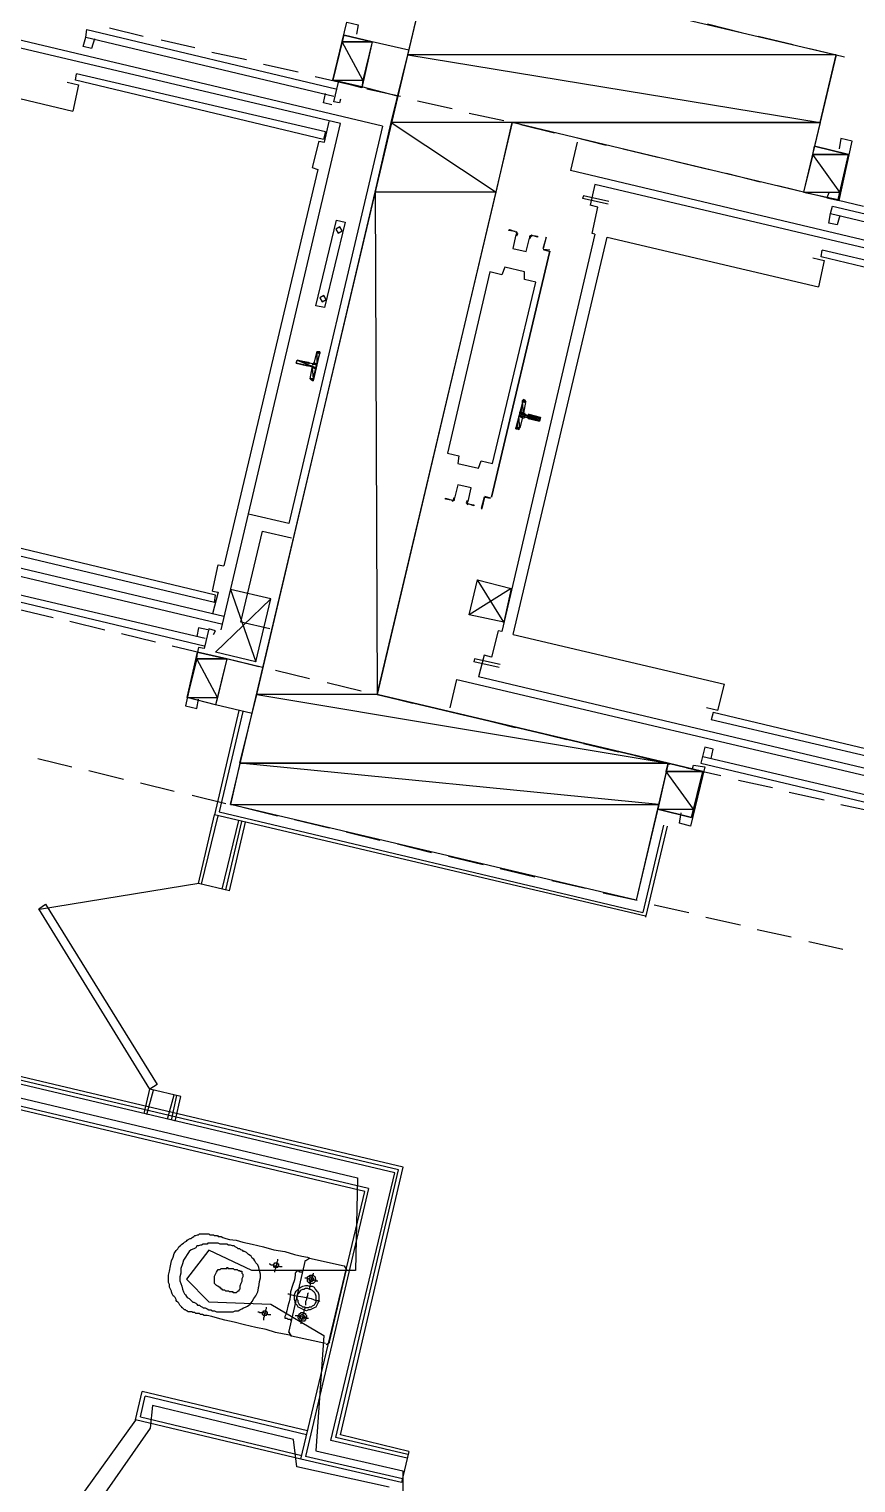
# Model space of a CAD drawing. Header units: feet. Extents: x -84 to 198, y -22 to 181.
# Drawn here: x 53.13 to 64.87, y 44.31 to 64.94 of the extents above; entities that cross this region are included whole.
import ezdxf

# ---------------------------------------------------------------- set-up
doc = ezdxf.new("R2010")
doc.units = ezdxf.units.FT
for name, color, linetype in [('A-AREA-COMUN', 252, 'CONTINUOUS'), ('A-AREA-UNIDAD', 30, 'CONTINUOUS'), ('A-LINEA', 7, 'CONTINUOUS'), ('A-LINEA-FINA', 9, 'CONTINUOUS'), ('A-MURO-CONCRETO', 8, 'CONTINUOUS')]:
    doc.layers.add(name, color=color, linetype=linetype)

msp = doc.modelspace()

# ---------------------------------------------------------------- linework, layer by layer
at = {"layer": 'A-AREA-COMUN'}
msp.add_lwpolyline([(28.768, 55.52), (57.792, 48.64), (57.76, 47.3244), (56.288, 47.3244), (55.68, 47.6089), (55.36, 47.2), (55.68, 46.88), (56.56, 46.8444), (57.312, 46.4), (57.2, 44.7644), (58.432, 44.48), (58.432, 43.3244)], dxfattribs=at)
at = {"layer": 'A-AREA-UNIDAD'}
msp.add_lwpolyline([(58.24, 44.2489), (56.928, 44.5333), (56.88, 44.9244), (54.88, 45.4044), (54.848, 45.0844), (53.952, 43.8044)], dxfattribs=at)
at = {"layer": 'A-LINEA'}
for p, q in [((58.1467, 63.5644), (50.2267, 65.4444)), ((57.5467, 63.6044), (50.5733, 65.2444)), ((62.76, 65.0178), (63.24, 64.8978)), ((53.9333, 64.8311), (57.4533, 63.9911)), ((53.9467, 64.9378), (57.48, 64.0978)), ((54.0533, 64.8044), (54.0133, 64.6711)), ((54.2667, 64.9644), (54.7467, 64.8444)), ((57.44, 64.2178), (57.6, 64.8578)), ((58, 64.7644), (57.6, 64.8578)), ((63.48, 64.8444), (63.9733, 64.7244)), ((55, 64.7911), (55.48, 64.6844)), ((55.72, 64.6178), (56.2133, 64.5111)), ((58, 64.7644), (57.8533, 64.1111)), ((58.52, 64.6444), (58, 64.7644)), ((64.2133, 64.6711), (64.7067, 64.5511)), ((50.7467, 64.4978), (53.7467, 63.7778)), ((56.4533, 64.4444), (56.9467, 64.3378)), ((53.7867, 64.2178), (53.8, 64.3111)), ((57.3067, 63.3778), (53.7867, 64.2178)), ((57.3333, 63.4844), (53.8, 64.3111)), ((57.1867, 64.2711), (57.6667, 64.1644)), ((57.8533, 64.1244), (57.44, 64.2178)), ((58.36, 63.9911), (57.8533, 64.1244)), ((57.92, 64.0978), (58.4, 63.9911)), ((58.64, 63.9244), (59.1333, 63.8178)), ((55.8533, 56.4178), (57.5467, 63.6044)), ((58.1467, 63.5644), (56.8133, 57.9244)), ((57.32, 63.3378), (57.3867, 63.6311)), ((59.3733, 63.7511), (59.8667, 63.6444)), ((60.1067, 63.5911), (60.5867, 63.4711)), ((57.3333, 63.4844), (57.3067, 63.3778)), ((60.84, 63.4178), (61.32, 63.2978)), ((57.24, 63.3511), (57.32, 63.3378)), ((60.9067, 63.3378), (60.8133, 62.9378)), ((61.56, 63.2444), (62.0533, 63.1244)), ((64.6133, 62.5244), (64.76, 63.1644)), ((57.2267, 62.9511), (55.8933, 57.3244)), ((62.2933, 63.0711), (62.7867, 62.9511)), ((68.7333, 61.0578), (60.8133, 62.9378)), ((61.16, 62.7378), (61.0933, 62.4444)), ((68.1333, 61.0978), (61.16, 62.7378)), ((63.0267, 62.8978), (63.5067, 62.7778)), ((61.3467, 62.4578), (60.9867, 62.5378)), ((63.76, 62.7244), (64.24, 62.6044)), ((64.48, 62.5511), (64.9733, 62.4311)), ((64.5333, 62.4311), (68.0667, 61.5911)), ((64.5067, 62.3244), (68.04, 61.4978)), ((64.64, 62.2978), (64.6, 62.1644)), ((61.16, 62.0311), (59.84, 56.3911)), ((60, 56.3511), (61.3333, 61.9911)), ((61.3333, 61.9911), (64.3333, 61.2844)), ((60.52, 61.7911), (59.6933, 58.2978)), ((59.6933, 58.2978), (60.52, 61.7911)), ((60.52, 61.8044), (60.4267, 61.8178)), ((60.4267, 61.8178), (60.5067, 61.7911)), ((60.44, 61.8178), (60.44, 61.8178)), ((60.44, 61.8178), (60.44, 61.8178)), ((60.5067, 61.7911), (60.5067, 61.7911)), ((64.3733, 61.7111), (64.3867, 61.8044)), ((67.8933, 60.8711), (64.3733, 61.7111)), ((67.92, 60.9778), (64.3867, 61.8044)), ((57.1733, 60.2044), (57.2133, 60.3511)), ((57.2379, 60.3639), (57.2142, 60.3504)), ((57.08, 60.1644), (57.08, 60.1644)), ((57.12, 59.9778), (57.1467, 60.1378)), ((57.1336, 59.9744), (57.1487, 59.9516)), ((60.1733, 59.6444), (60.1467, 59.4978)), ((60.1864, 59.6479), (60.1713, 59.6706)), ((60.1733, 59.4711), (60.2133, 59.4578)), ((60.0687, 59.2583), (60.0924, 59.2718)), ((60.1333, 59.4311), (60.0933, 59.2844)), ((48.6133, 58.2178), (55.88, 56.4978)), ((55.8933, 56.6044), (48.92, 58.2578)), ((59.68, 58.2844), (59.6, 58.3111)), ((59.6, 58.2978), (59.6, 58.2978)), ((59.68, 58.2978), (59.68, 58.2978)), ((59.68, 58.2978), (59.68, 58.2978)), ((56.8133, 57.9244), (56.24, 58.0578)), ((55.76, 56.8044), (52.2267, 57.6444)), ((55.7733, 56.9111), (52.2533, 57.7511)), ((55.7333, 56.9644), (55.8133, 57.3378)), ((55.8133, 57.3378), (55.8933, 57.3244)), ((52.08, 57.0311), (55.6133, 56.1911)), ((52.1067, 57.1244), (55.6267, 56.2978)), ((55.7333, 56.9644), (55.8133, 56.9511)), ((56.56, 56.8578), (55.9867, 56.9911)), ((59.8667, 56.5244), (59.4933, 57.1244)), ((55.8133, 56.9511), (55.7333, 56.6444)), ((55.76, 56.8044), (55.7733, 56.9111)), ((56.3467, 55.9644), (56.56, 56.8578)), ((52.9733, 56.7111), (53.4667, 56.5911)), ((53.7067, 56.5378), (54.2, 56.4178)), ((54.44, 56.3644), (54.92, 56.2444)), ((59.7867, 56.4044), (59.6933, 56.0311)), ((59.84, 56.3911), (59.7867, 56.4044)), ((60, 56.3511), (63, 55.6444)), ((55.16, 56.1911), (55.6533, 56.0711)), ((55.3733, 55.4578), (55.52, 56.0978)), ((55.9333, 56.0044), (55.52, 56.0978)), ((55.9333, 56.0044), (55.7733, 55.3511)), ((55.8933, 56.0178), (56.3867, 55.8978)), ((56.44, 55.8844), (55.9333, 56.0044)), ((59.4533, 56.0044), (59.44, 55.9644)), ((59.8, 55.8844), (59.44, 55.9644)), ((59.8133, 55.9244), (59.4533, 56.0044)), ((58.44, 48.7911), (29.12, 55.7244)), ((56.6267, 55.8444), (57.1067, 55.7244)), ((66.48, 54.0978), (59.5067, 55.7511)), ((58.32, 48.7111), (28.9867, 55.6444)), ((58.3733, 48.7511), (29.0533, 55.6844)), ((57.36, 55.6711), (57.84, 55.5511)), ((59.1067, 55.3111), (59.2, 55.7111)), ((59.2, 55.7111), (66.4667, 54.0044)), ((62.9067, 55.2711), (63, 55.6444)), ((57.8933, 48.4444), (28.56, 55.3911)), ((57.9467, 48.4844), (28.6267, 55.4311)), ((55.7733, 55.3511), (55.3733, 55.4578)), ((56.2933, 55.2311), (55.7733, 55.3511)), ((58.08, 55.4978), (58.5733, 55.3778)), ((58.8133, 55.3244), (59.3067, 55.2044)), ((62.9067, 55.2711), (62.7467, 55.3111)), ((56.1067, 55.2711), (55.76, 53.7911)), ((59.5467, 55.1511), (60.0267, 55.0311)), ((62.84, 55.2444), (62.8133, 55.1378)), ((66.3467, 54.3111), (62.8133, 55.1378)), ((66.36, 54.4044), (62.84, 55.2444)), ((60.28, 54.9778), (60.76, 54.8578)), ((61, 54.8044), (61.4933, 54.6844)), ((62.8133, 54.5911), (62.84, 54.7244)), ((53.2533, 54.5911), (53.7333, 54.4711)), ((61.7333, 54.6311), (62.2267, 54.5111)), ((62.6667, 54.5244), (66.2, 53.6844)), ((62.6933, 54.6178), (66.2133, 53.7911)), ((53.9733, 54.4178), (54.4667, 54.2978)), ((62.4667, 54.4578), (62.9467, 54.3511)), ((62.5333, 53.7511), (62.6933, 54.4044)), ((63.2, 54.2844), (63.68, 54.1778)), ((54.7067, 54.2444), (55.1867, 54.1244)), ((55.44, 54.0711), (55.92, 53.9511)), ((63.92, 54.1111), (64.4133, 54.0044)), ((56.16, 53.8978), (56.6533, 53.7778)), ((64.6533, 53.9378), (65.1467, 53.8311)), ((55.5333, 52.8178), (55.76, 53.7911)), ((55.5733, 52.8044), (55.8133, 53.7778)), ((61.88, 52.3511), (55.76, 53.7911)), ((55.8667, 52.7378), (56.1067, 53.7111)), ((55.92, 52.7244), (56.1467, 53.6978)), ((55.9733, 52.7111), (56.2, 53.6844)), ((56.8933, 53.7244), (57.3867, 53.6044)), ((57.6267, 53.5511), (58.1067, 53.4311)), ((62.1333, 53.6444), (61.84, 52.4044)), ((62.1867, 53.6311), (61.88, 52.3378)), ((58.36, 53.3778), (58.84, 53.2578)), ((59.08, 53.2044), (59.5733, 53.0844)), ((59.8133, 53.0311), (60.3067, 52.9111)), ((60.5467, 52.8578), (61.0267, 52.7511)), ((55.5389, 52.817), (53.2764, 52.4473)), ((55.9733, 52.7111), (55.5333, 52.8178)), ((61.28, 52.6844), (61.76, 52.5778)), ((62, 52.5111), (62.4933, 52.4044)), ((62.7333, 52.3378), (63.2267, 52.2311)), ((63.4667, 52.1644), (63.9467, 52.0578)), ((64.2, 51.9911), (64.68, 51.8844)), ((54.76, 49.5511), (54.84, 49.8978)), ((54.8, 49.5378), (54.8933, 49.8844)), ((55.28, 49.7911), (54.84, 49.8978)), ((55.0933, 49.4711), (55.1867, 49.8178)), ((55.1467, 49.4578), (55.2267, 49.8044)), ((55.2, 49.4444), (55.28, 49.7911)), ((57.4133, 44.9111), (58.32, 48.7111)), ((57.48, 44.9511), (58.3733, 48.7511)), ((57.5467, 44.9911), (58.44, 48.7911)), ((56.9867, 44.6444), (57.8933, 48.4444)), ((57.9467, 48.4844), (57.0533, 44.6844)), ((56.8133, 46.4444), (57.0533, 47.4711)), ((57.1107, 47.4965), (57.0546, 47.4619)), ((57.1067, 47.4978), (57.6, 47.3911)), ((57.6267, 47.3378), (57.3867, 46.3111)), ((57.6387, 47.3337), (57.6041, 47.3899)), ((56.8146, 46.4485), (56.8493, 46.3924)), ((57.3333, 46.2844), (56.8533, 46.3911)), ((57.3426, 46.2724), (57.3987, 46.307)), ((54.64, 45.2044), (54.7333, 45.6044)), ((54.7067, 45.2444), (54.7733, 45.5378)), ((57.08, 45.0444), (54.7333, 45.6044)), ((57.0667, 44.9911), (54.7733, 45.5378)), ((53.3751, 43.4402), (54.6439, 45.1988)), ((56.9867, 44.6444), (54.64, 45.2044)), ((54.7067, 45.2444), (57, 44.6978)), ((58.52, 44.7511), (57.5467, 44.9911)), ((58.4933, 44.6578), (57.4133, 44.9111)), ((58.5067, 44.7111), (57.48, 44.9511)), ((58.4133, 44.3111), (56.9867, 44.6444)), ((58.4267, 44.3644), (57.0533, 44.6844)), ((58.52, 44.7511), (58.4133, 44.3111))]:
    msp.add_line(p, q, dxfattribs=at)
for points in [[(62.2, 54.5244), (61.7467, 52.5778), (55.9867, 53.9378), (58.8267, 65.9378), (64.5867, 64.5778), (64.12, 62.6311), (59.9867, 63.6178), (58.0667, 55.4978), (62.2, 54.5244)], [(57.5467, 63.9511), (57.5333, 63.8978), (57.4533, 63.9111), (57.52, 64.1911), (57.44, 64.2178), (57.64, 65.0444), (57.8, 65.0044), (57.7733, 64.8711)], [(54.0133, 64.6711), (53.8933, 64.6978), (53.9333, 64.8311), (53.9467, 64.9378)], [(53.6667, 64.1911), (53.8267, 64.1511), (53.7467, 63.7778)], [(57.4267, 63.8711), (57.3067, 63.8978), (57.3333, 64.0311)], [(64.48, 62.6178), (64.4533, 62.5511), (64.6267, 62.5111), (64.8133, 63.3511), (64.6533, 63.3911), (64.6267, 63.2444)], [(57.24, 63.3511), (57.1467, 62.9778), (57.2267, 62.9511)], [(64.76, 63.1644), (64.28, 63.2844), (64.12, 62.6311), (64.6133, 62.5244)], [(61.36, 62.4978), (61, 62.5778), (60.9867, 62.5378)], [(61.16, 62.0311), (61.12, 62.0444), (61.2, 62.4178), (61.0933, 62.4444)], [(64.6, 62.1644), (64.48, 62.1911), (64.5067, 62.3244), (64.5333, 62.4311)], [(57.4933, 62.2311), (57.6133, 62.2044), (57.32, 60.9911), (57.2, 61.0178), (57.4933, 62.2311)], [(57.5374, 62.1365), (57.4813, 62.1019), (57.5159, 62.0457), (57.5721, 62.0804), (57.5374, 62.1365)], [(60.0267, 62.0711), (59.9333, 62.0844), (59.9467, 62.0978), (60.0267, 62.0711)], [(60.0397, 62.0235), (59.9942, 61.8309), (60.1869, 61.7853), (60.2325, 61.9779)], [(60.0397, 62.0235), (59.9942, 61.8309), (60.1869, 61.7853), (60.2325, 61.9779)], [(60.044, 62.0208), (60.0531, 62.0409), (60.0381, 62.0572)], [(60.051, 62.0095), (60.0663, 62.043), (60.0413, 62.0701)], [(60.2673, 62.017), (60.2329, 62.0039), (60.2315, 61.9671)], [(60.2644, 62.004), (60.2438, 61.9961), (60.2429, 61.9741)], [(60.2533, 62.0178), (60.3467, 62.0044), (60.3467, 61.9911), (60.2533, 62.0178)], [(60.4267, 61.8311), (60.4667, 61.9778), (60.4667, 61.9911), (60.4267, 61.8311)], [(59.6667, 61.4978), (59.0667, 58.9244), (59.2267, 58.8844), (59.2133, 58.7778), (59.5067, 58.7111), (59.5467, 58.8178), (59.7067, 58.7778), (60.32, 61.3511), (60.16, 61.3911), (60.16, 61.4978), (59.88, 61.5644), (59.84, 61.4578), (59.6667, 61.4978)], [(64.2533, 61.6978), (64.4133, 61.6578), (64.3333, 61.2844)], [(57.3107, 61.1632), (57.2546, 61.1285), (57.2893, 61.0724), (57.3454, 61.107), (57.3107, 61.1632)], [(57.24, 60.3644), (57.2533, 60.3644), (57.16, 59.9511), (57.1467, 59.9644)], [(57.08, 60.1644), (56.92, 60.2044), (56.9333, 60.2444), (57.0933, 60.2178), (57.0933, 60.2044)], [(57.1333, 60.1644), (57.0933, 60.1644), (57.0933, 60.1644)], [(57.1467, 60.1911), (57.1067, 60.2044), (57.1067, 60.2044)], [(57.1595, 60.1265), (57.157, 60.1416), (57.1446, 60.1506)], [(57.1487, 60.1783), (57.1638, 60.1808), (57.1728, 60.1932)], [(60.0667, 59.2711), (60.04, 59.2711), (60.1467, 59.6844), (60.16, 59.6711)], [(60.16, 59.4444), (60.2, 59.4311), (60.2, 59.4311)], [(60.1605, 59.4957), (60.163, 59.4806), (60.1754, 59.4716)], [(60.2267, 59.4711), (60.3867, 59.4311), (60.3733, 59.3778), (60.2133, 59.4178)], [(60.2267, 59.4711), (60.2133, 59.4711), (60.2133, 59.4711)], [(60.1713, 59.4306), (60.1562, 59.4281), (60.1472, 59.4157)], [(59.3603, 58.2387), (59.4058, 58.4313), (59.2131, 58.4769), (59.1675, 58.2843)], [(59.3603, 58.2387), (59.4058, 58.4313), (59.2131, 58.4769), (59.1675, 58.2843)], [(59.12, 58.2578), (59.04, 58.2711), (59.04, 58.2844), (59.1333, 58.2578)], [(59.1327, 58.2453), (59.1671, 58.2583), (59.1685, 58.2951)], [(59.1356, 58.2583), (59.1562, 58.2661), (59.1571, 58.2882)], [(59.349, 58.2527), (59.3337, 58.2192), (59.3587, 58.1921)], [(59.356, 58.2414), (59.3469, 58.2213), (59.3619, 58.205)], [(59.36, 58.2044), (59.44, 58.1911), (59.44, 58.1778), (59.36, 58.2044)], [(59.5867, 58.2978), (59.5467, 58.1378), (59.56, 58.1378), (59.6, 58.2978), (59.68, 58.2844)], [(56.5467, 56.4311), (56.1333, 56.5244), (56.44, 57.8178), (56.8533, 57.7244)], [(55.9867, 56.9911), (56.3467, 55.9644), (55.7733, 56.0978), (56.56, 56.8578)], [(59.9733, 57.0044), (59.3733, 56.6311), (59.4933, 57.1244), (59.9733, 57.0044), (59.8667, 56.5244), (59.3733, 56.6311)], [(55.7467, 56.3511), (55.7733, 56.4044), (55.68, 56.4311), (55.6133, 56.1511), (55.5333, 56.1644), (55.3467, 55.3378), (55.5067, 55.2978), (55.5333, 55.4311)], [(55.6667, 56.4178), (55.5333, 56.4444), (55.5067, 56.3244)], [(59.6933, 56.0311), (59.5867, 56.0578), (59.5067, 55.7511)], [(56.16, 55.2578), (55.8267, 53.8311), (61.84, 52.4044)], [(62.84, 54.7244), (62.72, 54.7511), (62.6667, 54.5244)], [(62.6933, 54.4044), (62.2, 54.5244), (62.0533, 53.8711), (62.5333, 53.7511)], [(62.5467, 54.4444), (62.56, 54.4978), (62.72, 54.4711), (62.52, 53.6311), (62.36, 53.6711), (62.3867, 53.8178)], [(54.84, 49.8978), (53.2667, 52.4578), (53.36, 52.5244), (54.9467, 49.9644), (54.84, 49.8978)], [(56.8533, 46.3911), (56.8267, 46.4044), (56.7467, 46.4178), (56.6267, 46.4444), (56.4933, 46.4844), (56.3467, 46.5111), (56.1867, 46.5511), (56.04, 46.5911), (55.9067, 46.6178), (55.8, 46.6444), (55.72, 46.6711), (55.6533, 46.6844), (55.6133, 46.6844), (55.5867, 46.6978), (55.5733, 46.6978), (55.56, 46.6978), (55.5467, 46.7111), (55.5333, 46.7111), (55.52, 46.7111), (55.5067, 46.7111), (55.4933, 46.7111), (55.48, 46.7244), (55.4667, 46.7244), (55.4533, 46.7244), (55.44, 46.7378), (55.4267, 46.7378), (55.4133, 46.7378), (55.3867, 46.7378), (55.3733, 46.7511), (55.36, 46.7511), (55.3467, 46.7644), (55.3333, 46.7644), (55.32, 46.7778), (55.3067, 46.7911), (55.2933, 46.7911), (55.2933, 46.8044), (55.28, 46.8178), (55.2667, 46.8311), (55.2533, 46.8578), (55.24, 46.8711), (55.2267, 46.8844), (55.2133, 46.8978), (55.2133, 46.9111), (55.2, 46.9378), (55.1867, 46.9511), (55.1733, 46.9644), (55.16, 46.9911), (55.1467, 47.0178), (55.1467, 47.0311), (55.1333, 47.0578), (55.12, 47.0844), (55.12, 47.1244), (55.1067, 47.1511), (55.1067, 47.2044), (55.1067, 47.2578), (55.12, 47.3111), (55.1333, 47.3911), (55.1467, 47.4578), (55.1733, 47.5111), (55.1867, 47.5644), (55.2133, 47.6044), (55.24, 47.6311), (55.2533, 47.6578), (55.28, 47.6844), (55.2933, 47.6978), (55.32, 47.7111), (55.3333, 47.7244), (55.36, 47.7378), (55.3733, 47.7511), (55.3867, 47.7644), (55.4133, 47.7778), (55.4267, 47.7778), (55.44, 47.7911), (55.4667, 47.8044), (55.48, 47.8178), (55.4933, 47.8178), (55.52, 47.8311), (55.5333, 47.8311), (55.5467, 47.8444), (55.56, 47.8444), (55.5733, 47.8444), (55.6, 47.8444), (55.6133, 47.8444), (55.6267, 47.8444), (55.64, 47.8444), (55.6533, 47.8444), (55.6667, 47.8444), (55.68, 47.8444), (55.6933, 47.8311), (55.72, 47.8311), (55.7333, 47.8311), (55.7467, 47.8311), (55.76, 47.8178), (55.7733, 47.8178), (55.7867, 47.8178), (55.8, 47.8178), (55.8133, 47.8044), (55.8267, 47.8044), (55.8533, 47.8044), (55.88, 47.7911), (55.92, 47.7778), (55.9733, 47.7644), (56.0667, 47.7511), (56.16, 47.7244), (56.2933, 47.6978), (56.4533, 47.6578), (56.6, 47.6178), (56.76, 47.5911), (56.8933, 47.5511), (57, 47.5244), (57.08, 47.5111), (57.1067, 47.4978)], [(56.3867, 47.0844), (56.4, 47.1644), (56.4133, 47.2178), (56.4133, 47.2711), (56.4, 47.3244), (56.3867, 47.3644), (56.3733, 47.4044), (56.3467, 47.4311), (56.3333, 47.4578), (56.32, 47.4844), (56.2933, 47.4978), (56.28, 47.5244), (56.2667, 47.5378), (56.24, 47.5511), (56.2267, 47.5644), (56.2133, 47.5778), (56.1867, 47.5911), (56.1733, 47.5911), (56.16, 47.6044), (56.1333, 47.6178), (56.12, 47.6311), (56.0933, 47.6311), (56.08, 47.6444), (56.0533, 47.6578), (56.04, 47.6711), (56.0133, 47.6711), (55.9867, 47.6844), (55.96, 47.6844), (55.9333, 47.6978), (55.8933, 47.6978), (55.8667, 47.6978), (55.84, 47.6978), (55.8133, 47.7111), (55.8, 47.7111), (55.7733, 47.7111), (55.7467, 47.7111), (55.7333, 47.7111), (55.7067, 47.7111), (55.6933, 47.7111), (55.6667, 47.7111), (55.6533, 47.6978), (55.6267, 47.6978), (55.6133, 47.6978), (55.6, 47.6978), (55.5733, 47.6844), (55.56, 47.6844), (55.5333, 47.6711), (55.5067, 47.6711), (55.4933, 47.6444), (55.4667, 47.6311), (55.4267, 47.6178), (55.4, 47.5911), (55.3733, 47.5511), (55.3467, 47.5111), (55.32, 47.4711), (55.3067, 47.4178), (55.28, 47.3511), (55.28, 47.2844), (55.2667, 47.2311), (55.2667, 47.1778), (55.28, 47.1378), (55.2933, 47.0978), (55.3067, 47.0578), (55.32, 47.0178), (55.3333, 46.9911), (55.3467, 46.9778), (55.36, 46.9511), (55.3733, 46.9378), (55.4, 46.9244), (55.4133, 46.9111), (55.4267, 46.8978), (55.44, 46.8844), (55.4533, 46.8711), (55.4667, 46.8711), (55.4933, 46.8578), (55.5067, 46.8444), (55.52, 46.8311), (55.5467, 46.8311), (55.56, 46.8178), (55.5867, 46.8044), (55.6, 46.7911), (55.6267, 46.7911), (55.6533, 46.7778), (55.68, 46.7644), (55.7067, 46.7644), (55.7333, 46.7511), (55.76, 46.7511), (55.7867, 46.7378), (55.8133, 46.7378), (55.84, 46.7378), (55.8667, 46.7378), (55.88, 46.7378), (55.9067, 46.7378), (55.9333, 46.7378), (55.9467, 46.7378), (55.9733, 46.7378), (55.9867, 46.7378), (56.0133, 46.7378), (56.0267, 46.7378), (56.0533, 46.7511), (56.08, 46.7511), (56.0933, 46.7511), (56.12, 46.7644), (56.1467, 46.7778), (56.1733, 46.7911), (56.2, 46.8044), (56.2267, 46.8178), (56.2667, 46.8444), (56.2933, 46.8844), (56.32, 46.9244), (56.3467, 46.9644), (56.3733, 47.0178), (56.3867, 47.0978)], [(56.6533, 47.4844), (56.6533, 47.4711), (56.6533, 47.4578), (56.64, 47.4311), (56.64, 47.4044), (56.6267, 47.3778), (56.6267, 47.3511), (56.6133, 47.3244), (56.6133, 47.2978)], [(56.1067, 47.0444), (56.1067, 47.0311), (56.0933, 47.0311), (56.08, 47.0178), (56.0667, 47.0044), (56.0533, 47.0044), (56.04, 47.0044), (56.0267, 47.0044), (56.0267, 47.0178), (56.0133, 47.0178), (56, 47.0178), (55.9867, 47.0178), (55.9733, 47.0178), (55.96, 47.0311), (55.9467, 47.0311), (55.9333, 47.0311), (55.92, 47.0311), (55.9067, 47.0444), (55.8933, 47.0444), (55.88, 47.0444), (55.8667, 47.0578), (55.8533, 47.0578), (55.8533, 47.0711), (55.84, 47.0711), (55.84, 47.0844), (55.8267, 47.0844), (55.8133, 47.0978), (55.8, 47.0978), (55.7867, 47.1111), (55.7733, 47.1244), (55.76, 47.1378), (55.76, 47.1511), (55.76, 47.1778), (55.76, 47.2044), (55.76, 47.2444), (55.7733, 47.2711), (55.7867, 47.2978), (55.8, 47.3244), (55.8133, 47.3378), (55.8267, 47.3378), (55.84, 47.3378), (55.8533, 47.3511), (55.8667, 47.3511), (55.88, 47.3511), (55.8933, 47.3511), (55.9067, 47.3511), (55.92, 47.3511), (55.9333, 47.3511), (55.9333, 47.3644), (55.9467, 47.3644), (55.9467, 47.3511), (55.96, 47.3511), (55.9733, 47.3511), (55.9867, 47.3511), (56, 47.3511), (56.0133, 47.3511), (56.0267, 47.3511), (56.04, 47.3378), (56.0533, 47.3378), (56.0667, 47.3378), (56.08, 47.3378), (56.0933, 47.3244), (56.1067, 47.3244), (56.12, 47.3244), (56.12, 47.3111), (56.1333, 47.3111), (56.1467, 47.3111), (56.1467, 47.2978), (56.1467, 47.2844), (56.16, 47.2711), (56.16, 47.2578), (56.16, 47.2444), (56.16, 47.2311), (56.1467, 47.2044), (56.1467, 47.1644), (56.1333, 47.1378), (56.12, 47.0978), (56.12, 47.0711), (56.12, 47.0578), (56.1067, 47.0444)], [(56.5333, 47.4178), (56.5467, 47.4178), (56.56, 47.4044), (56.5867, 47.4044), (56.6133, 47.3911), (56.64, 47.3911), (56.68, 47.3778), (56.6933, 47.3778), (56.72, 47.3778)], [(56.6, 47.4044), (56.6, 47.4178), (56.6133, 47.4178), (56.6133, 47.4311), (56.6267, 47.4311), (56.64, 47.4311), (56.6533, 47.4311), (56.6533, 47.4178), (56.6667, 47.4178), (56.6667, 47.4044), (56.6667, 47.3911), (56.6667, 47.3778), (56.6533, 47.3644), (56.64, 47.3644), (56.6267, 47.3644), (56.6133, 47.3644), (56.6, 47.3778), (56.6, 47.3911), (56.6, 47.4044)], [(57.0133, 47.2978), (57, 47.2978), (56.9867, 47.2978), (56.9733, 47.2978), (56.96, 47.3111), (56.9467, 47.3111), (56.9333, 47.3111), (56.92, 47.3111), (56.92, 47.2978), (56.9067, 47.2844), (56.9067, 47.2578), (56.8933, 47.1911), (56.8667, 47.1111), (56.84, 47.0178), (56.8267, 46.9111), (56.8, 46.8178), (56.7867, 46.7511), (56.7733, 46.6978), (56.76, 46.6711), (56.76, 46.6578), (56.76, 46.6444), (56.7733, 46.6444), (56.7867, 46.6444), (56.8, 46.6311), (56.8133, 46.6311), (56.8267, 46.6311), (56.84, 46.6311), (56.84, 46.6178), (56.8533, 46.6178)], [(57.16, 47.2844), (57.16, 47.2711), (57.1467, 47.2578), (57.1467, 47.2311), (57.1333, 47.1911), (57.12, 47.1511), (57.12, 47.1244), (57.1067, 47.0844), (57.1067, 47.0711), (57.1067, 47.0578)], [(56.8933, 46.9778), (56.9067, 47.0044), (56.92, 47.0311), (56.9467, 47.0578), (56.96, 47.0711), (56.9867, 47.0844), (57.0133, 47.0978), (57.0533, 47.1111), (57.08, 47.1111), (57.1067, 47.0978), (57.1467, 47.0978), (57.1733, 47.0844), (57.1867, 47.0578), (57.2133, 47.0311), (57.2267, 47.0178), (57.24, 46.9778), (57.24, 46.9511), (57.24, 46.9244), (57.24, 46.8978), (57.2267, 46.8578), (57.2133, 46.8311), (57.2, 46.8044), (57.1733, 46.7911), (57.1467, 46.7778), (57.12, 46.7644), (57.0933, 46.7644), (57.0667, 46.7511), (57.0267, 46.7644), (57, 46.7778), (56.9733, 46.7911), (56.9467, 46.8044), (56.9333, 46.8311), (56.9067, 46.8578), (56.9067, 46.8844), (56.8933, 46.9111), (56.8933, 46.9378), (56.8933, 46.9778)], [(56.9333, 46.9644), (56.9467, 46.9911), (56.96, 47.0044), (56.9733, 47.0178), (56.9867, 47.0444), (57.0133, 47.0578), (57.0267, 47.0578), (57.0533, 47.0711), (57.08, 47.0711), (57.1067, 47.0578), (57.12, 47.0578), (57.1467, 47.0444), (57.16, 47.0311), (57.1733, 47.0178), (57.1867, 46.9911), (57.2, 46.9644), (57.2, 46.9511), (57.2, 46.9244), (57.2, 46.8978), (57.2, 46.8711), (57.1867, 46.8578), (57.1733, 46.8311), (57.1467, 46.8178), (57.1333, 46.8044), (57.1067, 46.8044), (57.0933, 46.7911), (57.0667, 46.7911), (57.04, 46.8044), (57.0133, 46.8044), (57, 46.8178), (56.9733, 46.8311), (56.96, 46.8444), (56.9467, 46.8711), (56.9467, 46.8978), (56.9333, 46.9111), (56.9333, 46.9378), (56.9333, 46.9644)], [(57.04, 47.2178), (57.0667, 47.2178), (57.0933, 47.2044), (57.12, 47.2044), (57.1467, 47.1911), (57.1733, 47.1911), (57.2, 47.1778), (57.2133, 47.1778), (57.2267, 47.1778)], [(57.08, 47.2178), (57.08, 47.2311), (57.0933, 47.2444), (57.1067, 47.2444), (57.12, 47.2578), (57.1333, 47.2578), (57.1467, 47.2578), (57.16, 47.2578), (57.1733, 47.2444), (57.1867, 47.2311), (57.1867, 47.2178), (57.1867, 47.2044), (57.2, 47.1911), (57.1867, 47.1778), (57.1867, 47.1644), (57.1733, 47.1511), (57.16, 47.1378), (57.1467, 47.1378), (57.1333, 47.1378), (57.12, 47.1378), (57.1067, 47.1378), (57.1067, 47.1511), (57.0933, 47.1511), (57.08, 47.1644), (57.08, 47.1778), (57.08, 47.1911), (57.08, 47.2044), (57.08, 47.2178)], [(57.1067, 47.2044), (57.1067, 47.2178), (57.12, 47.2178), (57.12, 47.2311), (57.1333, 47.2311), (57.1467, 47.2311), (57.1467, 47.2178), (57.16, 47.2178), (57.16, 47.2044), (57.16, 47.1911), (57.16, 47.1778), (57.1467, 47.1778), (57.1467, 47.1644), (57.1333, 47.1644), (57.12, 47.1644), (57.12, 47.1778), (57.1067, 47.1778), (57.1067, 47.1911), (57.1067, 47.2044)], [(56.8, 46.9911), (56.8133, 46.9911), (56.8533, 46.9778), (56.92, 46.9644), (56.9867, 46.9511), (57.0667, 46.9378), (57.1333, 46.9244), (57.2, 46.8978), (57.24, 46.8978), (57.2533, 46.8844)], [(57.0933, 47.0044), (57.08, 46.9911), (57.08, 46.9644), (57.0667, 46.9378), (57.0667, 46.9111), (57.0533, 46.8844), (57.0533, 46.8578), (57.0533, 46.8444), (57.0533, 46.8311)], [(56.3733, 46.7378), (56.3867, 46.7378), (56.4, 46.7244), (56.4267, 46.7244), (56.4533, 46.7244), (56.48, 46.7111), (56.52, 46.6978), (56.5333, 46.6978), (56.56, 46.6978)], [(56.44, 46.7244), (56.44, 46.7378), (56.4533, 46.7378), (56.4533, 46.7511), (56.4667, 46.7511), (56.48, 46.7511), (56.4933, 46.7511), (56.4933, 46.7378), (56.5067, 46.7378), (56.5067, 46.7244), (56.5067, 46.7111), (56.5067, 46.6978), (56.4933, 46.6844), (56.48, 46.6844), (56.4667, 46.6844), (56.4533, 46.6844), (56.44, 46.6978), (56.44, 46.7111), (56.44, 46.7244)], [(56.4933, 46.8044), (56.4933, 46.7911), (56.4933, 46.7778), (56.48, 46.7511), (56.48, 46.7244), (56.4667, 46.6978), (56.4667, 46.6711), (56.4533, 46.6444), (56.4533, 46.6311), (56.4533, 46.6178)], [(56.9067, 46.6844), (56.92, 46.6844), (56.9333, 46.6844), (56.96, 46.6711), (56.9867, 46.6711), (57.0133, 46.6578), (57.0533, 46.6578), (57.0667, 46.6444), (57.0933, 46.6444)], [(56.9467, 46.6711), (56.9467, 46.6844), (56.96, 46.6978), (56.9733, 46.7111), (56.9867, 46.7111), (56.9867, 46.7244), (57, 46.7244), (57.0133, 46.7244), (57.0267, 46.7244), (57.0267, 46.7111), (57.04, 46.7111), (57.0533, 46.7111), (57.0533, 46.6978), (57.0667, 46.6844), (57.0667, 46.6711), (57.0667, 46.6578), (57.0667, 46.6444), (57.0533, 46.6311), (57.0533, 46.6178), (57.04, 46.6178), (57.04, 46.6044), (57.0267, 46.6044), (57.0133, 46.6044), (57, 46.6044), (56.9867, 46.6044), (56.9733, 46.6178), (56.96, 46.6178), (56.96, 46.6311), (56.9467, 46.6444), (56.9467, 46.6578), (56.9467, 46.6711)], [(56.9733, 46.6711), (56.9733, 46.6844), (56.9867, 46.6844), (57, 46.6978), (57.0133, 46.6978), (57.0133, 46.6844), (57.0267, 46.6844), (57.04, 46.6711), (57.04, 46.6578), (57.04, 46.6444), (57.0267, 46.6444), (57.0267, 46.6311), (57.0133, 46.6311), (57, 46.6311), (56.9867, 46.6311), (56.9867, 46.6444), (56.9733, 46.6444), (56.9733, 46.6578), (56.9733, 46.6711)], [(57.04, 46.7911), (57.04, 46.7778), (57.0267, 46.7644), (57.0267, 46.7378), (57.0133, 46.6978), (57.0133, 46.6578), (57, 46.6311), (56.9867, 46.5911), (56.9867, 46.5778), (56.9867, 46.5644)]]:
    msp.add_lwpolyline(points, dxfattribs=at)
at = {"layer": 'A-LINEA-FINA'}
for p, q in [((57.2533, 60.3511), (57.2133, 60.3644)), ((57.2533, 60.3511), (57.2267, 60.3644)), ((57.2533, 60.3644), (57.24, 60.3644)), ((57.08, 60.1644), (56.92, 60.2044)), ((57.0933, 60.2044), (56.9333, 60.2444)), ((57.0933, 60.2044), (56.9333, 60.2444)), ((57.2, 60.1378), (57.1333, 60.1644)), ((57.2, 60.1244), (57.1467, 60.1378)), ((57.2133, 60.1778), (57.16, 60.1911)), ((57.16, 59.9644), (57.12, 59.9778)), ((57.16, 59.9644), (57.1333, 59.9778)), ((57.16, 59.9644), (57.1333, 59.9644)), ((57.16, 59.9511), (57.1333, 59.9644)), ((60.1333, 59.6711), (60.1733, 59.6578)), ((60.1333, 59.6711), (60.1733, 59.6711)), ((60.1467, 59.6844), (60.16, 59.6711)), ((60.08, 59.4444), (60.1333, 59.4311)), ((60.08, 59.4444), (60.1333, 59.4311)), ((60.0933, 59.4978), (60.16, 59.4711)), ((60.0933, 59.4978), (60.16, 59.4844)), ((60.0933, 59.4978), (60.1467, 59.4844)), ((60.0933, 59.4578), (60.1467, 59.4444)), ((60.2133, 59.4711), (60.3867, 59.4311)), ((60.2133, 59.4711), (60.3867, 59.4311)), ((60.2133, 59.4578), (60.3733, 59.4178)), ((60.04, 59.2844), (60.08, 59.2711)), ((60.04, 59.2711), (60.0667, 59.2711)), ((60.0533, 59.2844), (60.08, 59.2711)), ((60.2133, 59.4311), (60.3733, 59.3911)), ((60.2133, 59.4178), (60.3733, 59.3778))]:
    msp.add_line(p, q, dxfattribs=at)
for points in [[(57.2133, 60.3511), (57.2133, 60.1911), (57.1733, 60.2044), (57.2133, 60.3511)], [(57.2133, 60.3644), (57.2533, 60.3511), (57.2267, 60.3644), (57.2133, 60.3644)], [(57.2533, 60.3511), (57.2533, 60.3511), (57.2133, 60.3644), (57.2533, 60.3511)], [(57.2133, 60.3644), (57.2533, 60.3511), (57.2133, 60.3511), (57.2133, 60.3644), (57.2133, 60.3644)], [(57.2133, 60.3644), (57.2533, 60.3511), (57.2533, 60.3511), (57.2133, 60.3644), (57.2133, 60.3644)], [(57.2533, 60.3378), (57.2533, 60.3378), (57.2133, 60.3511), (57.2533, 60.3378)], [(57.2533, 60.3378), (57.2133, 60.3511), (57.2533, 60.3511), (57.2533, 60.3378), (57.2533, 60.3378)], [(57.2533, 60.3378), (57.2133, 60.3511), (57.2133, 60.1911), (57.2533, 60.3378)], [(57.2533, 60.3644), (57.24, 60.3644), (57.2267, 60.3644), (57.2533, 60.3644), (57.2533, 60.3644)], [(57.2267, 60.3644), (57.2533, 60.3511), (57.2533, 60.3511), (57.2267, 60.3644)], [(57.2533, 60.3511), (57.2533, 60.3511), (57.2267, 60.3644), (57.2533, 60.3511)], [(57.2533, 60.3511), (57.2267, 60.3644), (57.2533, 60.3644), (57.2533, 60.3511), (57.2533, 60.3511)], [(57.2267, 60.3644), (57.2533, 60.3511), (57.2533, 60.3511), (57.2267, 60.3644)], [(57.24, 60.3644), (57.2533, 60.3644), (57.2533, 60.3644), (57.24, 60.3644)], [(57.2533, 60.3644), (57.2533, 60.3644), (57.24, 60.3644), (57.2533, 60.3644)], [(56.9333, 60.2444), (57.2, 60.1378), (56.92, 60.2044), (56.9333, 60.2444), (56.9333, 60.2444)], [(56.92, 60.2044), (57.0933, 60.1644), (57.0933, 60.1644), (56.92, 60.2044)], [(57.0933, 60.1644), (57.0933, 60.1644), (56.92, 60.2044), (57.0933, 60.1644), (57.0933, 60.1644)], [(56.92, 60.2044), (57.0933, 60.1644), (57.0933, 60.1644), (56.92, 60.2044)], [(57.0933, 60.1644), (57.0933, 60.1644), (56.92, 60.2044), (57.0933, 60.1644), (57.0933, 60.1644)], [(56.92, 60.2044), (57.0933, 60.1644), (57.0933, 60.1644), (56.92, 60.2044)], [(57.0933, 60.1644), (57.0933, 60.1644), (56.92, 60.2044), (57.0933, 60.1644), (57.0933, 60.1644)], [(57.08, 60.1644), (57.08, 60.1644), (56.92, 60.2044), (57.08, 60.1644)], [(57.08, 60.1644), (56.92, 60.2044), (57.0933, 60.1644), (57.08, 60.1644), (57.08, 60.1644)], [(56.92, 60.2044), (57.08, 60.1644), (57.08, 60.1644), (56.92, 60.2044)], [(57.08, 60.1644), (57.08, 60.1644), (56.92, 60.2044), (57.08, 60.1644), (57.08, 60.1644)], [(56.92, 60.2044), (57.08, 60.1644), (57.08, 60.1644), (56.92, 60.2044)], [(57.08, 60.1644), (57.08, 60.1644), (56.92, 60.2044), (57.08, 60.1644)], [(56.92, 60.2044), (57.08, 60.1644), (57.08, 60.1644), (56.92, 60.2044), (56.92, 60.2044)], [(56.92, 60.2044), (57.08, 60.1644), (57.08, 60.1644), (56.92, 60.2044)], [(57.08, 60.1644), (57.08, 60.1644), (56.92, 60.2044), (57.08, 60.1644), (57.08, 60.1644)], [(56.92, 60.2044), (57.08, 60.1644), (57.08, 60.1644), (56.92, 60.2044)], [(57.08, 60.1644), (57.08, 60.1644), (56.92, 60.2044), (57.08, 60.1644), (57.08, 60.1644)], [(57.0933, 60.2044), (57.0933, 60.2044), (56.9333, 60.2444), (57.0933, 60.2044)], [(57.0933, 60.2044), (56.9333, 60.2444), (57.0933, 60.2178), (57.0933, 60.2044), (57.0933, 60.2044)], [(56.9333, 60.2444), (57.0933, 60.2044), (57.0933, 60.2044), (56.9333, 60.2444)], [(57.0933, 60.2044), (57.0933, 60.2044), (56.9333, 60.2444), (57.0933, 60.2044)], [(56.9333, 60.2444), (57.0933, 60.2044), (57.0933, 60.2044), (56.9333, 60.2444), (56.9333, 60.2444)], [(56.9333, 60.2444), (57.0933, 60.2044), (57.0933, 60.2044), (56.9333, 60.2444)], [(57.0933, 60.2044), (57.0933, 60.2044), (56.9333, 60.2444), (57.0933, 60.2044), (57.0933, 60.2044)], [(56.9333, 60.2444), (57.0933, 60.2044), (57.0933, 60.2044), (56.9333, 60.2444)], [(57.0933, 60.2044), (57.0933, 60.2044), (56.9333, 60.2444), (57.0933, 60.2044)], [(56.9333, 60.2444), (57.0933, 60.2044), (57.0933, 60.2044), (56.9333, 60.2444), (56.9333, 60.2444)], [(56.9333, 60.2444), (57.0933, 60.2044), (57.0933, 60.2044), (56.9333, 60.2444)], [(57.0933, 60.2044), (57.0933, 60.2044), (56.9333, 60.2444), (57.0933, 60.2044), (57.0933, 60.2044)], [(56.9333, 60.2444), (57.0933, 60.2044), (57.0933, 60.2044), (56.9333, 60.2444)], [(57.0933, 60.2044), (57.0933, 60.2044), (56.9333, 60.2444), (57.0933, 60.2044), (57.0933, 60.2044)], [(57.1067, 60.2044), (57.1067, 60.2044), (56.9333, 60.2444), (57.1067, 60.2044)], [(57.1067, 60.2044), (56.9333, 60.2444), (57.0933, 60.2044), (57.1067, 60.2044), (57.1067, 60.2044)], [(57.2133, 60.1778), (56.9333, 60.2444), (57.2, 60.1378), (57.2133, 60.1778)], [(57.1467, 60.1378), (57.16, 59.9778), (57.12, 59.9778), (57.1467, 60.1378), (57.1467, 60.1378)], [(57.1333, 60.1644), (57.2, 60.1378), (57.2, 60.1378), (57.1333, 60.1644)], [(57.2, 60.1378), (57.2, 60.1378), (57.1333, 60.1644), (57.2, 60.1378), (57.2, 60.1378)], [(57.1333, 60.1644), (57.2, 60.1378), (57.1467, 60.1511), (57.1333, 60.1644), (57.1333, 60.1644)], [(57.16, 60.1911), (57.2133, 60.1778), (57.1467, 60.1911), (57.16, 60.1911), (57.16, 60.1911)], [(57.1467, 60.1911), (57.2133, 60.1778), (57.2133, 60.1778), (57.1467, 60.1911)], [(57.2133, 60.1778), (57.2133, 60.1778), (57.1467, 60.1911), (57.2133, 60.1778), (57.2133, 60.1778)], [(57.1467, 60.1911), (57.2133, 60.1778), (57.2133, 60.1778), (57.1467, 60.1911)], [(57.2133, 60.1778), (57.2133, 60.1778), (57.1467, 60.1911), (57.2133, 60.1778), (57.2133, 60.1778)], [(57.1467, 60.1511), (57.2, 60.1378), (57.2, 60.1378), (57.1467, 60.1511)], [(57.2, 60.1378), (57.2, 60.1378), (57.1467, 60.1511), (57.2, 60.1378), (57.2, 60.1378)], [(57.1467, 60.1511), (57.2, 60.1378), (57.2, 60.1378), (57.1467, 60.1511)], [(57.2, 60.1378), (57.2, 60.1378), (57.1467, 60.1511), (57.2, 60.1378), (57.2, 60.1378)], [(57.1467, 60.1511), (57.2, 60.1378), (57.2, 60.1378), (57.1467, 60.1511)], [(57.2, 60.1378), (57.2, 60.1378), (57.1467, 60.1511), (57.2, 60.1378), (57.2, 60.1378)], [(57.1467, 60.1511), (57.2, 60.1378), (57.2, 60.1378), (57.1467, 60.1511)], [(57.2, 60.1378), (57.2, 60.1378), (57.1467, 60.1511), (57.2, 60.1378), (57.2, 60.1378)], [(57.2, 60.1378), (57.1467, 60.1511), (57.2, 60.1244), (57.2, 60.1378)], [(57.1467, 60.1511), (57.2, 60.1244), (57.1467, 60.1378), (57.1467, 60.1511)], [(57.1467, 60.1378), (57.2, 60.1244), (57.2, 60.1244), (57.1467, 60.1378)], [(57.2, 60.1244), (57.2, 60.1244), (57.1467, 60.1378), (57.2, 60.1244)], [(57.2, 60.1244), (57.1467, 60.1378), (57.2, 60.1244), (57.2, 60.1244), (57.2, 60.1244)], [(57.2, 60.1244), (57.1467, 60.1378), (57.16, 59.9778), (57.2, 60.1244)], [(57.2133, 60.1911), (57.1733, 60.2044), (57.16, 60.2044), (57.2133, 60.1911), (57.2133, 60.1911)], [(57.2133, 60.1911), (57.2133, 60.1911), (57.16, 60.2044), (57.2133, 60.1911)], [(57.2133, 60.1911), (57.16, 60.2044), (57.2133, 60.1911), (57.2133, 60.1911), (57.2133, 60.1911)], [(57.2133, 60.1911), (57.16, 60.2044), (57.2133, 60.1778), (57.2133, 60.1911)], [(57.16, 60.2044), (57.2133, 60.1778), (57.16, 60.1911), (57.16, 60.2044), (57.16, 60.2044)], [(57.16, 60.1911), (57.2133, 60.1778), (57.2133, 60.1778), (57.16, 60.1911)], [(57.2133, 60.1778), (57.2133, 60.1778), (57.16, 60.1911), (57.2133, 60.1778), (57.2133, 60.1778)], [(57.16, 60.1911), (57.2133, 60.1778), (57.2133, 60.1778), (57.16, 60.1911)], [(57.2133, 60.1778), (57.2133, 60.1778), (57.16, 60.1911), (57.2133, 60.1778), (57.2133, 60.1778)], [(57.16, 60.1911), (57.2133, 60.1778), (57.2133, 60.1778), (57.16, 60.1911)], [(57.2133, 60.1778), (57.2133, 60.1778), (57.16, 60.1911), (57.2133, 60.1778), (57.2133, 60.1778)], [(57.1733, 60.2044), (57.2133, 60.1911), (57.2133, 60.1911), (57.1733, 60.2044)], [(57.1333, 59.9778), (57.16, 59.9644), (57.12, 59.9778), (57.1333, 59.9778)], [(57.12, 59.9778), (57.16, 59.9644), (57.16, 59.9644), (57.12, 59.9778)], [(57.16, 59.9644), (57.16, 59.9644), (57.12, 59.9778), (57.16, 59.9644)], [(57.16, 59.9644), (57.12, 59.9778), (57.16, 59.9778), (57.16, 59.9644), (57.16, 59.9644)], [(57.12, 59.9778), (57.16, 59.9644), (57.16, 59.9644), (57.12, 59.9778), (57.12, 59.9778)], [(57.1333, 59.9778), (57.16, 59.9644), (57.1333, 59.9644), (57.1333, 59.9778)], [(57.1333, 59.9644), (57.16, 59.9644), (57.16, 59.9644), (57.1333, 59.9644), (57.1333, 59.9644)], [(57.1467, 59.9644), (57.16, 59.9511), (57.1333, 59.9644), (57.1467, 59.9644)], [(57.1333, 59.9644), (57.16, 59.9511), (57.16, 59.9511), (57.1333, 59.9644)], [(57.16, 59.9511), (57.16, 59.9511), (57.1333, 59.9644), (57.16, 59.9511)], [(57.16, 59.9511), (57.1333, 59.9644), (57.16, 59.9644), (57.16, 59.9511), (57.16, 59.9511)], [(57.1333, 59.9644), (57.16, 59.9511), (57.16, 59.9511), (57.1333, 59.9644), (57.1333, 59.9644)], [(60.1067, 59.5111), (60.1467, 59.4978), (60.1333, 59.6578), (60.1067, 59.5111)], [(60.1333, 59.6711), (60.1733, 59.6711), (60.1467, 59.6844), (60.1333, 59.6711)], [(60.1733, 59.6711), (60.1333, 59.6711), (60.1733, 59.6578), (60.1733, 59.6711)], [(60.1733, 59.6578), (60.1333, 59.6711), (60.1333, 59.6711), (60.1733, 59.6578)], [(60.1333, 59.6711), (60.1333, 59.6711), (60.1733, 59.6578), (60.1333, 59.6711)], [(60.1333, 59.6711), (60.1733, 59.6578), (60.1333, 59.6578), (60.1333, 59.6711), (60.1333, 59.6711)], [(60.1733, 59.6578), (60.1333, 59.6711), (60.1333, 59.6711), (60.1733, 59.6578)], [(60.1333, 59.6711), (60.1333, 59.6711), (60.1733, 59.6711), (60.1333, 59.6711)], [(60.1733, 59.6711), (60.1333, 59.6711), (60.1333, 59.6711), (60.1733, 59.6711)], [(60.1333, 59.6711), (60.1333, 59.6711), (60.1733, 59.6711), (60.1333, 59.6711), (60.1333, 59.6711)], [(60.1467, 59.4978), (60.1333, 59.6578), (60.1733, 59.6444), (60.1467, 59.4978)], [(60.1333, 59.6578), (60.1733, 59.6444), (60.1733, 59.6578), (60.1333, 59.6578), (60.1333, 59.6578)], [(60.1733, 59.6444), (60.1333, 59.6578), (60.1333, 59.6578), (60.1733, 59.6444), (60.1733, 59.6444)], [(60.1733, 59.6711), (60.1467, 59.6844), (60.16, 59.6711), (60.1733, 59.6711)], [(60.16, 59.6711), (60.1467, 59.6844), (60.1467, 59.6844), (60.16, 59.6711), (60.16, 59.6711)], [(60.0533, 59.2978), (60.0933, 59.2844), (60.08, 59.4444), (60.0533, 59.2978)], [(60.08, 59.4444), (60.1333, 59.4444), (60.0933, 59.4578), (60.08, 59.4444)], [(60.0933, 59.2844), (60.08, 59.4444), (60.1333, 59.4311), (60.0933, 59.2844)], [(60.1333, 59.4311), (60.08, 59.4444), (60.08, 59.4444), (60.1333, 59.4311)], [(60.08, 59.4444), (60.08, 59.4444), (60.1333, 59.4311), (60.08, 59.4444)], [(60.1333, 59.4311), (60.08, 59.4444), (60.1333, 59.4444), (60.1333, 59.4311), (60.1333, 59.4311)], [(60.1333, 59.4311), (60.08, 59.4444), (60.08, 59.4444), (60.1333, 59.4311), (60.1333, 59.4311)], [(60.0933, 59.5111), (60.0933, 59.5111), (60.1467, 59.4978), (60.0933, 59.5111)], [(60.0933, 59.5111), (60.1467, 59.4978), (60.0933, 59.4978), (60.0933, 59.5111), (60.0933, 59.5111)], [(60.1067, 59.5111), (60.1467, 59.4978), (60.0933, 59.5111), (60.1067, 59.5111), (60.1067, 59.5111)], [(60.0933, 59.4844), (60.1733, 59.4711), (60.0933, 59.4978), (60.0933, 59.4844)], [(60.1733, 59.4711), (60.0933, 59.4978), (60.16, 59.4711), (60.1733, 59.4711), (60.1733, 59.4711)], [(60.16, 59.4711), (60.0933, 59.4978), (60.0933, 59.4978), (60.16, 59.4711)], [(60.0933, 59.4978), (60.0933, 59.4978), (60.16, 59.4711), (60.0933, 59.4978), (60.0933, 59.4978)], [(60.16, 59.4711), (60.0933, 59.4978), (60.16, 59.4844), (60.16, 59.4711), (60.16, 59.4711)], [(60.16, 59.4844), (60.0933, 59.4978), (60.0933, 59.4978), (60.16, 59.4844)], [(60.0933, 59.4978), (60.0933, 59.4978), (60.16, 59.4844), (60.0933, 59.4978), (60.0933, 59.4978)], [(60.16, 59.4844), (60.0933, 59.4978), (60.1467, 59.4844), (60.16, 59.4844), (60.16, 59.4844)], [(60.1467, 59.4844), (60.0933, 59.4978), (60.0933, 59.4978), (60.1467, 59.4844)], [(60.0933, 59.4978), (60.0933, 59.4978), (60.1467, 59.4844), (60.0933, 59.4978), (60.0933, 59.4978)], [(60.1467, 59.4844), (60.0933, 59.4978), (60.1467, 59.4978), (60.1467, 59.4844), (60.1467, 59.4844)], [(60.0933, 59.4578), (60.3733, 59.3911), (60.0933, 59.4844), (60.0933, 59.4578)], [(60.3733, 59.3911), (60.0933, 59.4844), (60.3733, 59.4178), (60.3733, 59.3911), (60.3733, 59.3911)], [(60.1333, 59.4444), (60.0933, 59.4578), (60.1467, 59.4444), (60.1333, 59.4444), (60.1333, 59.4444)], [(60.1467, 59.4444), (60.0933, 59.4578), (60.0933, 59.4578), (60.1467, 59.4444)], [(60.0933, 59.4578), (60.0933, 59.4578), (60.1467, 59.4444), (60.0933, 59.4578), (60.0933, 59.4578)], [(60.1467, 59.4444), (60.0933, 59.4578), (60.0933, 59.4578), (60.1467, 59.4444)], [(60.0933, 59.4578), (60.0933, 59.4578), (60.1467, 59.4444), (60.0933, 59.4578), (60.0933, 59.4578)], [(60.1467, 59.4444), (60.0933, 59.4578), (60.0933, 59.4578), (60.1467, 59.4444)], [(60.0933, 59.4578), (60.0933, 59.4578), (60.1467, 59.4444), (60.0933, 59.4578), (60.0933, 59.4578)], [(60.1467, 59.4444), (60.0933, 59.4578), (60.16, 59.4444), (60.1467, 59.4444), (60.1467, 59.4444)], [(60.16, 59.4444), (60.0933, 59.4578), (60.0933, 59.4578), (60.16, 59.4444)], [(60.0933, 59.4578), (60.0933, 59.4578), (60.16, 59.4444), (60.0933, 59.4578), (60.0933, 59.4578)], [(60.1067, 59.5111), (60.1067, 59.5111), (60.1467, 59.4978), (60.1067, 59.5111)], [(60.2133, 59.4578), (60.3733, 59.4311), (60.2133, 59.4711), (60.2133, 59.4578)], [(60.3733, 59.4311), (60.2133, 59.4711), (60.3867, 59.4311), (60.3733, 59.4311)], [(60.3867, 59.4311), (60.2133, 59.4711), (60.2133, 59.4711), (60.3867, 59.4311), (60.3867, 59.4311)], [(60.3867, 59.4311), (60.2133, 59.4711), (60.2133, 59.4711), (60.3867, 59.4311)], [(60.2133, 59.4711), (60.2133, 59.4711), (60.3867, 59.4311), (60.2133, 59.4711), (60.2133, 59.4711)], [(60.3867, 59.4311), (60.2133, 59.4711), (60.2133, 59.4711), (60.3867, 59.4311)], [(60.2133, 59.4711), (60.2133, 59.4711), (60.3867, 59.4311), (60.2133, 59.4711)], [(60.3867, 59.4311), (60.2133, 59.4711), (60.2133, 59.4711), (60.3867, 59.4311), (60.3867, 59.4311)], [(60.3867, 59.4311), (60.2133, 59.4711), (60.2133, 59.4711), (60.3867, 59.4311)], [(60.2133, 59.4711), (60.2133, 59.4711), (60.3867, 59.4311), (60.2133, 59.4711), (60.2133, 59.4711)], [(60.2267, 59.4711), (60.3867, 59.4311), (60.2133, 59.4711), (60.2267, 59.4711), (60.2267, 59.4711)], [(60.3733, 59.4178), (60.2133, 59.4578), (60.2133, 59.4578), (60.3733, 59.4178)], [(60.2133, 59.4578), (60.2133, 59.4578), (60.3733, 59.4178), (60.2133, 59.4578), (60.2133, 59.4578)], [(60.3733, 59.4178), (60.2133, 59.4578), (60.3733, 59.4311), (60.3733, 59.4178), (60.3733, 59.4178)], [(60.2267, 59.4711), (60.2267, 59.4711), (60.3867, 59.4311), (60.2267, 59.4711)], [(60.08, 59.2711), (60.04, 59.2844), (60.04, 59.2844), (60.08, 59.2711)], [(60.04, 59.2844), (60.04, 59.2844), (60.08, 59.2711), (60.04, 59.2844)], [(60.04, 59.2844), (60.08, 59.2711), (60.04, 59.2711), (60.04, 59.2844), (60.04, 59.2844)], [(60.0533, 59.2844), (60.08, 59.2711), (60.04, 59.2844), (60.0533, 59.2844), (60.0533, 59.2844)], [(60.08, 59.2711), (60.0667, 59.2711), (60.04, 59.2711), (60.08, 59.2711)], [(60.0667, 59.2711), (60.04, 59.2711), (60.04, 59.2711), (60.0667, 59.2711)], [(60.04, 59.2711), (60.04, 59.2711), (60.0667, 59.2711), (60.04, 59.2711)], [(60.0667, 59.2711), (60.04, 59.2711), (60.04, 59.2711), (60.0667, 59.2711)], [(60.04, 59.2711), (60.04, 59.2711), (60.0667, 59.2711), (60.04, 59.2711), (60.04, 59.2711)], [(60.0533, 59.2978), (60.0533, 59.2978), (60.0933, 59.2844), (60.0533, 59.2978)], [(60.0533, 59.2978), (60.0933, 59.2844), (60.0533, 59.2844), (60.0533, 59.2978), (60.0533, 59.2978)], [(60.0533, 59.2844), (60.0533, 59.2844), (60.08, 59.2711), (60.0533, 59.2844)], [(60.08, 59.2711), (60.0533, 59.2844), (60.0933, 59.2844), (60.08, 59.2711), (60.08, 59.2711)], [(60.2, 59.4311), (60.2, 59.4311), (60.3733, 59.3911), (60.2, 59.4311)], [(60.2, 59.4311), (60.3733, 59.3911), (60.2133, 59.4311), (60.2, 59.4311), (60.2, 59.4311)], [(60.3733, 59.3911), (60.2, 59.4311), (60.2, 59.4311), (60.3733, 59.3911)], [(60.2, 59.4311), (60.2, 59.4311), (60.3733, 59.3911), (60.2, 59.4311), (60.2, 59.4311)], [(60.3733, 59.3911), (60.2, 59.4311), (60.2, 59.4311), (60.3733, 59.3911)], [(60.2, 59.4311), (60.2, 59.4311), (60.3733, 59.3911), (60.2, 59.4311), (60.2, 59.4311)], [(60.3733, 59.3911), (60.2, 59.4311), (60.2, 59.4311), (60.3733, 59.3911)], [(60.2, 59.4311), (60.2, 59.4311), (60.3733, 59.3911), (60.2, 59.4311), (60.2, 59.4311)], [(60.3733, 59.3911), (60.2133, 59.4311), (60.2133, 59.4311), (60.3733, 59.3911)], [(60.2133, 59.4311), (60.2133, 59.4311), (60.3733, 59.3911), (60.2133, 59.4311)], [(60.2133, 59.4311), (60.3733, 59.3911), (60.2133, 59.4178), (60.2133, 59.4311), (60.2133, 59.4311)], [(60.3733, 59.3911), (60.2133, 59.4311), (60.2133, 59.4311), (60.3733, 59.3911)], [(60.2133, 59.4311), (60.2133, 59.4311), (60.3733, 59.3911), (60.2133, 59.4311), (60.2133, 59.4311)], [(60.3733, 59.3911), (60.2133, 59.4311), (60.2133, 59.4311), (60.3733, 59.3911)], [(60.2133, 59.4311), (60.2133, 59.4311), (60.3733, 59.3911), (60.2133, 59.4311), (60.2133, 59.4311)], [(60.3733, 59.3778), (60.2133, 59.4178), (60.3733, 59.3911), (60.3733, 59.3778), (60.3733, 59.3778)]]:
    msp.add_lwpolyline(points, dxfattribs=at)
at = {"layer": 'A-MURO-CONCRETO'}
for points in [[(58.8267, 65.9378), (64.5867, 64.5778), (58.5067, 64.5778), (58.8267, 65.9378), (58.8267, 65.9378)], [(57.6, 64.8578), (58, 64.7644), (57.5733, 64.7644), (57.6, 64.8578), (57.6, 64.8578)], [(57.5733, 64.7644), (57.44, 64.2178), (57.8667, 64.2178), (57.5733, 64.7644)], [(57.5733, 64.7644), (58, 64.7644), (57.8667, 64.2178), (57.5733, 64.7644), (57.5733, 64.7644)], [(58.5067, 64.5778), (64.36, 63.6178), (58.2667, 63.6178), (58.5067, 64.5778), (58.5067, 64.5778)], [(64.5867, 64.5778), (58.5067, 64.5778), (64.36, 63.6178), (64.5867, 64.5778)], [(57.44, 64.2178), (57.8667, 64.2178), (57.8533, 64.1111), (57.44, 64.2178), (57.44, 64.2178)], [(58.2667, 63.6178), (59.76, 62.6311), (58.04, 62.6311), (58.2667, 63.6178), (58.2667, 63.6178)], [(59.9867, 63.6178), (58.2667, 63.6178), (59.76, 62.6311), (59.9867, 63.6178)], [(59.9867, 63.6178), (64.36, 63.6178), (64.12, 62.6311), (59.9867, 63.6178), (59.9867, 63.6178)], [(64.2533, 63.1644), (64.12, 62.6311), (64.64, 62.6311), (64.2533, 63.1644)], [(64.28, 63.2844), (64.76, 63.1644), (64.2533, 63.1644), (64.28, 63.2844), (64.28, 63.2844)], [(64.2533, 63.1644), (64.76, 63.1644), (64.64, 62.6311), (64.2533, 63.1644), (64.2533, 63.1644)], [(58.04, 62.6311), (58.0667, 55.4978), (56.36, 55.4978), (58.04, 62.6311), (58.04, 62.6311)], [(59.76, 62.6311), (58.04, 62.6311), (58.0667, 55.4978), (59.76, 62.6311)], [(64.12, 62.6311), (64.64, 62.6311), (64.6133, 62.5111), (64.12, 62.6311), (64.12, 62.6311)], [(55.5067, 56.0044), (55.3733, 55.4578), (55.8, 55.4578), (55.5067, 56.0044)], [(55.52, 56.0978), (55.9333, 56.0044), (55.5067, 56.0044), (55.52, 56.0978), (55.52, 56.0978)], [(55.5067, 56.0044), (55.9333, 56.0044), (55.8, 55.4578), (55.5067, 56.0044), (55.5067, 56.0044)], [(55.3733, 55.4578), (55.8, 55.4578), (55.7733, 55.3511), (55.3733, 55.4578), (55.3733, 55.4578)], [(56.36, 55.4978), (62.2, 54.5244), (56.12, 54.5244), (56.36, 55.4978), (56.36, 55.4978)], [(58.0667, 55.4978), (56.36, 55.4978), (62.2, 54.5244), (58.0667, 55.4978)], [(56.12, 54.5244), (55.9867, 53.9378), (62.0667, 53.9378), (56.12, 54.5244)], [(56.12, 54.5244), (62.2, 54.5244), (62.0667, 53.9378), (56.12, 54.5244), (56.12, 54.5244)], [(62.2, 54.5244), (62.6933, 54.4044), (62.1733, 54.4044), (62.2, 54.5244), (62.2, 54.5244)], [(62.1733, 54.4044), (62.0533, 53.8711), (62.56, 53.8711), (62.1733, 54.4044)], [(62.1733, 54.4044), (62.6933, 54.4044), (62.56, 53.8711), (62.1733, 54.4044), (62.1733, 54.4044)], [(55.9867, 53.9378), (62.0667, 53.9378), (61.7467, 52.5778), (55.9867, 53.9378), (55.9867, 53.9378)], [(62.0533, 53.8711), (62.56, 53.8711), (62.5333, 53.7511), (62.0533, 53.8711), (62.0533, 53.8711)]]:
    msp.add_lwpolyline(points, dxfattribs=at)

doc.saveas('drawing.dxf')
